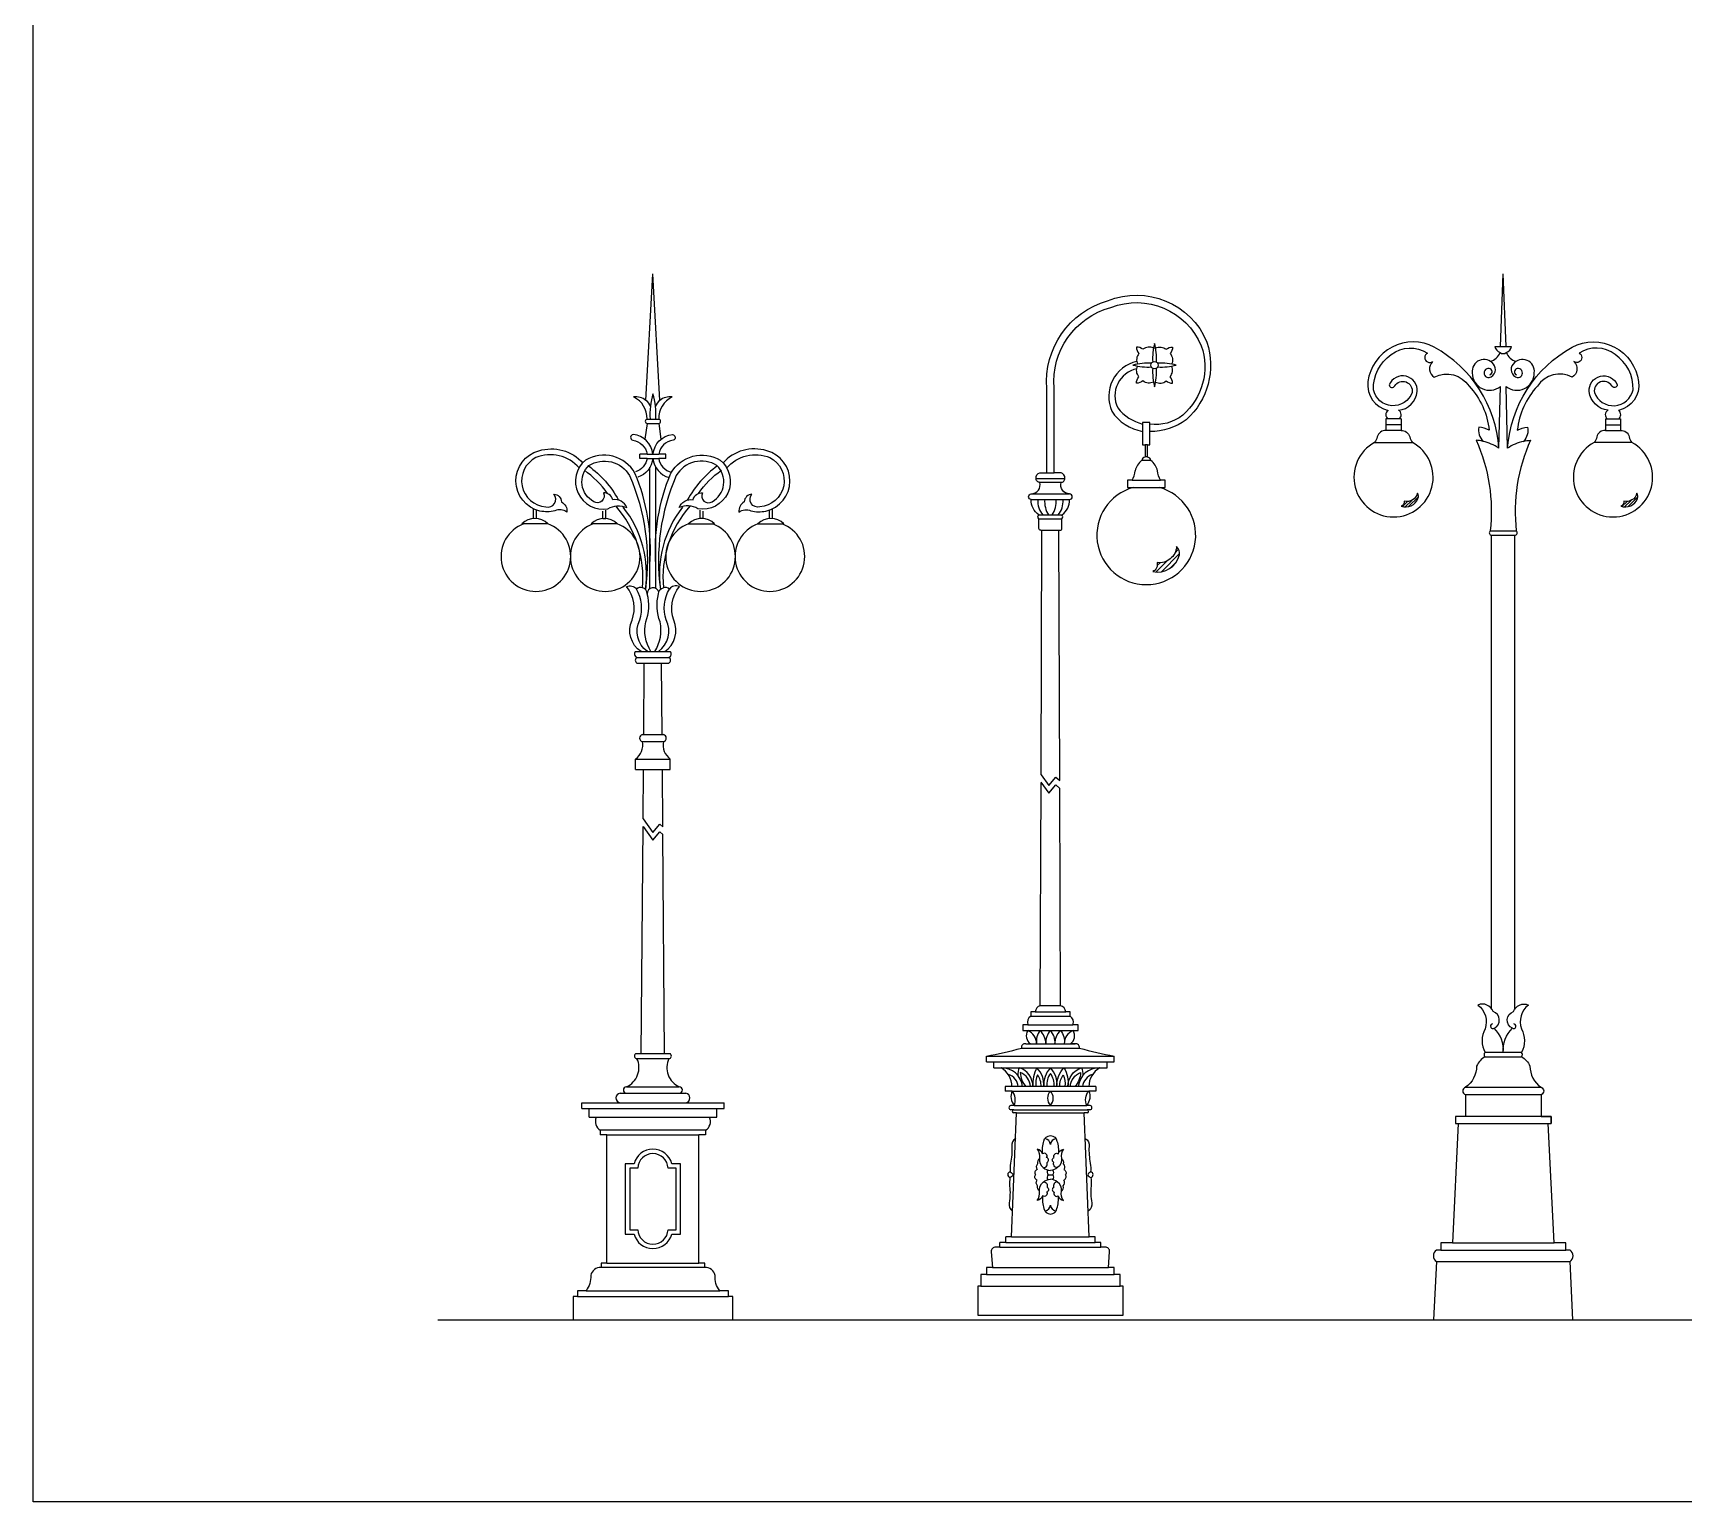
# Model space of a CAD drawing. Header units: millimetres. Extents: x 0.8 to 22.3, y 11.9 to 23.2.
# Drawn here: x 0.77 to 6.45, y 11.94 to 17 of the extents above; entities that cross this region are included whole.
import ezdxf

# ---------------------------------------------------------------- set-up
doc = ezdxf.new("R2010")
doc.units = ezdxf.units.MM

msp = doc.modelspace()

# ---------------------------------------------------------------- hatches: boundary and pattern name
h = msp.add_hatch()
h.set_pattern_fill('ANSI31', color=256, scale=0.06, style=0)
h.set_pattern_definition([(45, (66.513726, 52.7464885), (-0.00530330086, 0.00530330086), [])])
h.paths.add_polyline_path([(5.5347, 15.3947, 0.265147), (5.5327, 15.4125, -0.425293), (5.4871, 15.3855, -0.372489), (5.4769, 15.3681, 0.41486)])
h = msp.add_hatch()
h.set_pattern_fill('ANSI31', color=256, scale=0.06, style=0)
h.set_pattern_definition([(45, (67.269587, 52.7464885), (-0.00530330086, 0.00530330086), [])])
h.paths.add_polyline_path([(6.2906, 15.3947, 0.265147), (6.2886, 15.4125, -0.425293), (6.243, 15.3855, -0.372489), (6.2327, 15.3681, 0.41486)])
h = msp.add_hatch()
h.set_pattern_fill('ANSI31', color=256, scale=0.1, style=0)
h.set_pattern_definition([(45, (104.127482, 77.866782), (-0.0088388348, 0.0088388348), [])])
h.paths.add_polyline_path([(4.6362, 15.1736, -0.367234), (4.6214, 15.1427, 0.405419), (4.7134, 15.2005, 0.266508), (4.7033, 15.2286, -0.433035)])

# ---------------------------------------------------------------- linework, layer by layer
for p, q in [((2.8761, 15.7321), (2.9001, 16.1676)), ((2.9241, 15.7321), (2.9001, 16.1676)), ((5.8183, 15.9176), (5.8283, 16.1676)), ((5.8383, 15.9176), (5.8283, 16.1676)), ((5.7995, 15.9176), (5.8183, 15.9176)), ((5.8183, 15.9176), (5.8383, 15.9176)), ((5.8383, 15.9176), (5.8571, 15.9176)), ((5.8133, 15.5676), (5.8185, 15.7798)), ((5.8433, 15.5676), (5.8381, 15.7798)), ((2.8801, 15.6526), (2.8723, 15.5982)), ((2.8801, 15.6676), (2.9201, 15.6676)), ((2.8801, 15.6526), (2.9201, 15.6526)), ((2.9201, 15.6526), (2.9279, 15.5982)), ((4.6116, 15.6559), (4.5862, 15.6559)), ((4.5862, 15.6559), (4.5862, 15.5788)), ((4.6116, 15.5788), (4.6116, 15.6559)), ((5.4763, 15.6682), (5.4244, 15.6682)), ((5.4763, 15.6482), (5.4244, 15.6482)), ((6.1803, 15.6682), (6.2321, 15.6682)), ((6.1803, 15.6482), (6.2321, 15.6482)), ((4.5862, 15.5788), (4.5951, 15.5788)), ((4.6031, 15.5788), (4.5951, 15.5788)), ((4.5951, 15.5788), (4.5951, 15.5372)), ((4.6031, 15.5372), (4.6031, 15.5788)), ((4.6031, 15.5788), (4.6116, 15.5788)), ((5.3854, 15.5872), (5.5154, 15.5872)), ((5.4763, 15.6282), (5.4244, 15.6282)), ((6.2712, 15.5872), (6.1412, 15.5872)), ((6.1803, 15.6282), (6.2321, 15.6282)), ((2.8551, 15.5321), (2.8551, 15.5471)), ((2.8798, 15.5471), (2.8551, 15.5471)), ((2.8798, 15.5321), (2.8551, 15.5321)), ((2.8798, 15.5471), (2.9205, 15.5471)), ((2.8798, 15.5321), (2.9204, 15.5321)), ((2.9003, 15.5471), (2.8999, 15.5471)), ((2.9451, 15.5321), (2.9204, 15.5321)), ((2.9451, 15.5471), (2.9205, 15.5471)), ((2.9451, 15.5321), (2.9451, 15.5471)), ((4.615, 15.5252), (4.5831, 15.5252)), ((4.6031, 15.5372), (4.5951, 15.5372)), ((2.8901, 15.0839), (2.8901, 15.5019)), ((2.9101, 15.0847), (2.9101, 15.5016)), ((4.2558, 15.4829), (4.2822, 15.4829)), ((4.203, 15.4103), (4.335, 15.4103)), ((4.2194, 15.4631), (4.3186, 15.4631)), ((4.3054, 15.4499), (4.2326, 15.4499)), ((4.5501, 15.4572), (4.5341, 15.4572)), ((4.5341, 15.4572), (4.5341, 15.4322)), ((4.5341, 15.4322), (4.5541, 15.4322)), ((4.5501, 15.4572), (4.648, 15.4572)), ((4.5541, 15.4322), (4.6441, 15.4322)), ((2.4887, 15.3249), (2.4887, 15.3592)), ((2.4987, 15.3249), (2.4987, 15.355)), ((2.7275, 15.3251), (2.7275, 15.3513)), ((2.7375, 15.3251), (2.7375, 15.3539)), ((3.0627, 15.3251), (3.0627, 15.3539)), ((3.0727, 15.3251), (3.0727, 15.3513)), ((3.3015, 15.3249), (3.3015, 15.355)), ((3.3115, 15.3249), (3.3115, 15.3592)), ((4.203, 15.3905), (4.335, 15.3905)), ((2.5387, 15.3071), (2.4487, 15.3071)), ((2.7775, 15.3071), (2.6875, 15.3071)), ((2.7275, 15.3251), (2.7375, 15.3251)), ((3.0227, 15.3071), (3.1127, 15.3071)), ((3.0727, 15.3251), (3.0627, 15.3251)), ((3.2615, 15.3071), (3.3515, 15.3071)), ((4.2294, 15.3377), (4.3086, 15.3377)), ((4.2294, 15.3245), (4.3086, 15.3245)), ((4.236, 15.2849), (4.2397, 15.2849)), ((4.2367, 14.4435), (4.2397, 15.2849)), ((4.2397, 15.2849), (4.2983, 15.2849)), ((4.2983, 15.2849), (4.302, 15.2849)), ((4.3013, 14.4231), (4.2983, 15.2849)), ((5.7833, 15.2826), (5.8733, 15.2826)), ((5.7883, 15.2676), (5.8683, 15.2676)), ((5.7883, 13.6374), (5.7883, 15.2676)), ((5.8683, 13.6374), (5.8683, 15.2676)), ((2.8401, 14.8676), (2.8593, 14.8676)), ((2.8451, 14.8476), (2.9551, 14.8476)), ((2.8593, 14.8676), (2.9409, 14.8676)), ((2.9409, 14.8676), (2.9601, 14.8676)), ((2.8451, 14.8276), (2.8751, 14.8276)), ((2.8683, 14.5816), (2.8701, 14.8276)), ((2.8751, 14.8276), (2.9251, 14.8276)), ((2.9251, 14.8276), (2.9551, 14.8276)), ((2.9319, 14.5816), (2.9301, 14.8276)), ((2.8641, 14.5816), (2.9361, 14.5816)), ((2.8641, 14.5576), (2.9361, 14.5576)), ((2.8401, 14.4616), (2.8401, 14.4976)), ((2.8401, 14.4976), (2.9601, 14.4976)), ((2.9601, 14.4616), (2.9601, 14.4976)), ((2.8401, 14.4616), (2.8674, 14.4616)), ((2.8662, 14.2918), (2.8674, 14.4616)), ((2.8674, 14.4616), (2.9328, 14.4616)), ((2.9328, 14.4616), (2.9601, 14.4616)), ((2.9342, 14.2645), (2.9328, 14.4616)), ((4.234, 13.6479), (4.2366, 14.4173)), ((4.304, 13.6479), (4.3014, 14.3967)), ((2.8602, 13.4827), (2.866, 14.2658)), ((2.94, 13.4827), (2.9344, 14.2381)), ((4.3043, 13.6479), (4.2339, 13.6479)), ((4.2015, 13.6129), (4.3365, 13.6129)), ((4.2165, 13.6279), (4.3215, 13.6279)), ((4.1908, 13.5629), (4.3471, 13.5629)), ((4.1915, 13.5829), (4.3465, 13.5829)), ((4.049, 13.4549), (4.049, 13.4749)), ((4.049, 13.4749), (4.489, 13.4749)), ((4.169, 13.5027), (4.369, 13.5027)), ((4.184, 13.5177), (4.2, 13.5177)), ((4.184, 13.5177), (4.354, 13.5177)), ((4.354, 13.5177), (4.338, 13.5177)), ((4.489, 13.4549), (4.489, 13.4749)), ((5.8908, 13.4876), (5.7658, 13.4876)), ((2.8451, 13.4662), (2.9551, 13.4662)), ((4.049, 13.4549), (4.074, 13.4549)), ((4.074, 13.4349), (4.074, 13.4549)), ((4.074, 13.4549), (4.464, 13.4549)), ((4.074, 13.4349), (4.099, 13.4349)), ((4.099, 13.4349), (4.439, 13.4349)), ((4.439, 13.4349), (4.464, 13.4349)), ((4.464, 13.4349), (4.464, 13.4549)), ((4.464, 13.4549), (4.489, 13.4549)), ((5.7658, 13.4726), (5.8908, 13.4726)), ((2.8091, 13.3696), (2.9911, 13.3696)), ((4.1127, 13.3699), (4.1127, 13.3549)), ((4.1366, 13.3699), (4.1127, 13.3699)), ((4.4013, 13.3699), (4.1366, 13.3699)), ((4.4253, 13.3699), (4.4013, 13.3699)), ((4.4253, 13.3699), (4.4253, 13.3549)), ((5.6983, 13.3676), (5.9583, 13.3676)), ((2.6551, 13.2946), (2.6551, 13.3146)), ((2.6551, 13.3146), (2.7871, 13.3146)), ((2.7871, 13.3476), (3.0131, 13.3476)), ((2.7871, 13.3146), (3.0131, 13.3146)), ((3.0131, 13.3146), (3.1451, 13.3146)), ((3.1451, 13.2946), (3.1451, 13.3146)), ((4.137, 13.3549), (4.1127, 13.3549)), ((4.1441, 13.3049), (4.1327, 13.3049)), ((4.137, 13.3549), (4.4009, 13.3549)), ((4.1441, 13.3049), (4.3938, 13.3049)), ((4.4053, 13.3049), (4.3938, 13.3049)), ((4.4253, 13.3549), (4.4009, 13.3549)), ((5.6983, 13.3426), (5.9583, 13.3426)), ((2.6551, 13.2946), (2.6801, 13.2946)), ((2.6801, 13.2646), (2.6801, 13.2946)), ((2.6801, 13.2946), (3.1201, 13.2946)), ((2.6801, 13.2646), (2.7051, 13.2646)), ((2.7051, 13.2646), (3.0951, 13.2646)), ((3.0951, 13.2646), (3.1201, 13.2646)), ((3.1201, 13.2646), (3.1201, 13.2946)), ((3.1201, 13.2946), (3.1451, 13.2946)), ((4.1427, 13.2899), (4.1327, 13.2899)), ((4.1353, 12.8529), (4.1527, 13.2799)), ((4.1427, 13.2899), (4.3953, 13.2899)), ((4.1527, 13.2799), (4.1427, 13.2799)), ((4.1527, 13.2799), (4.3853, 13.2799)), ((4.3953, 13.2799), (4.3853, 13.2799)), ((4.4027, 12.8529), (4.3853, 13.2799)), ((4.4053, 13.2899), (4.3953, 13.2899)), ((5.6983, 13.2676), (5.6633, 13.2676)), ((5.9583, 13.2676), (5.6983, 13.2676)), ((2.7188, 13.2196), (2.7188, 13.2046)), ((3.0814, 13.2196), (2.7188, 13.2196)), ((2.7414, 13.2046), (2.7188, 13.2046)), ((2.7414, 12.7626), (2.7414, 13.2046)), ((2.7414, 13.2046), (3.0588, 13.2046)), ((3.0814, 13.2046), (3.0588, 13.2046)), ((3.0588, 12.7626), (3.0588, 13.2046)), ((3.0814, 13.2196), (3.0814, 13.2046)), ((5.6733, 13.2426), (5.9833, 13.2426)), ((5.9833, 13.2426), (5.9933, 13.2426)), ((6.0033, 12.8326), (5.9833, 13.2426)), ((4.2616, 13.0664), (4.2763, 13.0664)), ((4.1153, 12.8329), (4.1153, 12.8529)), ((4.1353, 12.8529), (4.1153, 12.8529)), ((4.1353, 12.8529), (4.4027, 12.8529)), ((4.4227, 12.8529), (4.4027, 12.8529)), ((4.4227, 12.8329), (4.4227, 12.8529)), ((4.0653, 12.8016), (4.069, 12.7479)), ((4.0953, 12.8179), (4.0803, 12.8179)), ((4.0953, 12.8179), (4.0953, 12.8329)), ((4.1153, 12.8329), (4.0953, 12.8329)), ((4.0953, 12.8179), (4.4427, 12.8179)), ((4.1153, 12.8329), (4.4227, 12.8329)), ((4.4427, 12.8329), (4.4227, 12.8329)), ((4.4427, 12.8179), (4.4427, 12.8329)), ((4.4577, 12.8179), (4.4427, 12.8179)), ((4.469, 12.7479), (4.4726, 12.8016)), ((5.6133, 12.8076), (5.5983, 12.8076)), ((5.6133, 12.8326), (5.6133, 12.8076)), ((5.6533, 12.8326), (5.6133, 12.8326)), ((5.6133, 12.8076), (6.0433, 12.8076)), ((5.6533, 12.8326), (6.0033, 12.8326)), ((6.0433, 12.8326), (6.0033, 12.8326)), ((6.0433, 12.8076), (6.0433, 12.8326)), ((6.0583, 12.8076), (6.0433, 12.8076)), ((3.0788, 12.7476), (2.7214, 12.7476)), ((2.7414, 12.7626), (3.0588, 12.7626)), ((4.049, 12.7479), (4.049, 12.7229)), ((4.069, 12.7479), (4.049, 12.7479)), ((4.069, 12.7479), (4.469, 12.7479)), ((4.489, 12.7479), (4.469, 12.7479)), ((4.489, 12.7229), (4.489, 12.7479)), ((5.5983, 12.7676), (5.5883, 12.5676)), ((5.5983, 12.7676), (6.0583, 12.7676)), ((6.0683, 12.5676), (6.0583, 12.7676)), ((4.029, 12.6829), (4.019, 12.6829)), ((4.019, 12.6829), (4.019, 12.5829)), ((4.049, 12.7229), (4.029, 12.7229)), ((4.029, 12.7229), (4.029, 12.6829)), ((4.029, 12.6829), (4.509, 12.6829)), ((4.049, 12.7229), (4.489, 12.7229)), ((4.509, 12.7229), (4.489, 12.7229)), ((4.509, 12.6829), (4.509, 12.7229)), ((4.519, 12.6829), (4.509, 12.6829)), ((4.519, 12.5829), (4.519, 12.6829)), ((2.6401, 12.6476), (3.1601, 12.6476)), ((2.6701, 12.6676), (3.1301, 12.6676)), ((2.1594, 12.5676), (12.5953, 12.5676)), ((4.019, 12.5829), (4.519, 12.5829)), ((5.5883, 12.5676), (6.0683, 12.5676))]:
    msp.add_line(p, q)
for points in [[(4.2565, 15.4829), (4.2565, 15.7729, -0.357375), (4.466, 16.0747, -0.412178), (4.8081, 15.9323, -0.296502), (4.7369, 15.6653, -0.163859), (4.6116, 15.625)], [(4.2815, 15.4829), (4.2815, 15.774, -0.362924), (4.4767, 16.0515, -0.410153), (4.7885, 15.9198, -0.307726), (4.7244, 15.6813, -0.203297), (4.6116, 15.65)], [(5.8133, 15.5676, 0.25487), (5.5909, 15.915, 0.523762), (5.3624, 15.7965, 0.390988), (5.4318, 15.6973)], [(5.8433, 15.5676, -0.25487), (6.0657, 15.915, -0.523762), (6.2942, 15.7965, -0.390988), (6.2248, 15.6973)], [(4.5663, 15.8663, 0.471947), (4.4803, 15.6946, 0.206058), (4.5862, 15.6255)], [(4.6239, 15.9116, 0.300502), (4.5877, 15.9078, 0.173553), (4.5653, 15.9156, 0.171882), (4.5737, 15.8932, 0.299873), (4.5693, 15.857)], [(4.6311, 15.9116, -0.300502), (4.6674, 15.9078, -0.173553), (4.6897, 15.9156, -0.171882), (4.6813, 15.8932, -0.299873), (4.6858, 15.857)], [(5.4672, 15.6982, 0.357429), (5.5323, 15.7621, 0.851956), (5.4354, 15.7856, 0.784108), (5.4545, 15.7822, -0.820717), (5.5144, 15.7595, -0.755743), (5.3814, 15.7685, -0.26125), (5.4429, 15.89, -0.313232), (5.5674, 15.895, 1.07661), (5.5849, 15.8655, 0.49352), (5.5909, 15.812, -0.384381), (5.7109, 15.781, -0.161204), (5.7799, 15.6291, 0.082308), (5.7446, 15.6401, 0.250428), (5.7587, 15.591)], [(6.1894, 15.6982, -0.357429), (6.1242, 15.7621, -0.851956), (6.2211, 15.7856, -0.784108), (6.202, 15.7822, 0.820717), (6.1422, 15.7595, 0.755743), (6.2752, 15.7685, 0.26125), (6.2137, 15.89, 0.313232), (6.0892, 15.895, -1.07661), (6.0717, 15.8655, -0.49352), (6.0657, 15.812, 0.384381), (5.9457, 15.781, 0.161204), (5.8767, 15.6291, -0.082308), (5.9119, 15.6401, -0.250428), (5.8978, 15.591)], [(4.5663, 15.8408, 0.485569), (4.5006, 15.7062, 0.166441), (4.5862, 15.6506)], [(4.6239, 15.7951, -0.300502), (4.5877, 15.7989, -0.173553), (4.5653, 15.7911, -0.171882), (4.5737, 15.8135, -0.299873), (4.5693, 15.8498)], [(4.6311, 15.7951, 0.300502), (4.6674, 15.7989, 0.173553), (4.6897, 15.7911, 0.171882), (4.6813, 15.8135, 0.299873), (4.6858, 15.8498)], [(5.4244, 15.6682), (5.4244, 15.6482), (5.4244, 15.6282, 0.375024), (5.3945, 15.6066, -0.106332), (5.3854, 15.5872)], [(5.4763, 15.6682), (5.4763, 15.6482), (5.4763, 15.6282, -0.375024), (5.5062, 15.6066, 0.106332), (5.5154, 15.5872)], [(6.1803, 15.6682), (6.1803, 15.6482), (6.1803, 15.6282, 0.375024), (6.1504, 15.6066, -0.106332), (6.1412, 15.5872)], [(6.2321, 15.6682), (6.2321, 15.6482), (6.2321, 15.6282, -0.375024), (6.2621, 15.6066, 0.106332), (6.2712, 15.5872)], [(2.8999, 15.5471, 0.355358), (2.8326, 15.6146, 0.823348), (2.8305, 15.5947, -0.345101), (2.8798, 15.5471)], [(2.9003, 15.5471, -0.355358), (2.9676, 15.6146, -0.823348), (2.9697, 15.5947, 0.345101), (2.9205, 15.5471)], [(5.7587, 15.591, 0.06331), (5.7346, 15.5949, -0.135616), (5.7833, 15.2826)], [(5.8978, 15.591, -0.06331), (5.922, 15.5949, 0.135616), (5.8733, 15.2826)], [(2.6461, 15.4994, 0.325313), (2.4972, 15.535, 0.764479), (2.5315, 15.366, 0.765262), (2.559, 15.4087, -0.40183), (2.5854, 15.3826, -0.308627), (2.604, 15.3476, 0.277061), (2.5625, 15.352, -0.12553), (2.5112, 15.3513, -0.784132), (2.5077, 15.5585, -0.300442), (2.659, 15.5157)], [(2.8901, 15.1664, 0.116452), (2.8383, 15.4819, 0.415438), (2.6683, 15.5266, 0.768848), (2.7454, 15.3588, -0.261843), (2.8098, 15.363, 0.350212), (2.7616, 15.3903, 0.381341), (2.7296, 15.4135, -0.7674), (2.6962, 15.3834, -0.504166), (2.6795, 15.508, -0.422011), (2.8199, 15.4731, -0.137217), (2.8743, 15.0815, -0.137217)], [(2.8798, 15.5321, -0.295444), (2.8405, 15.4862)], [(2.8999, 15.5321, -0.297409), (2.8482, 15.4676)], [(2.9003, 15.5321, 0.311679), (2.9558, 15.4665, 0.311679)], [(2.9101, 15.1664, -0.116452), (2.9619, 15.4819, -0.415438), (3.1319, 15.5266, -0.768848), (3.0549, 15.3588, 0.261843), (2.9905, 15.363, -0.350212), (3.0386, 15.3903, -0.381341), (3.0706, 15.4135, 0.7674), (3.104, 15.3834, 0.504166), (3.1207, 15.508, 0.422011), (2.9804, 15.4731, 0.137217), (2.926, 15.0815, 0.137217)], [(2.9204, 15.5321, 0.316739), (2.9639, 15.4851, 0.316739)], [(3.1542, 15.4994, -0.325313), (3.303, 15.535, -0.764479), (3.2687, 15.366, -0.765262), (3.2412, 15.4087, 0.40183), (3.2148, 15.3826, 0.308627), (3.1963, 15.3476, -0.277061), (3.2377, 15.352, 0.12553), (3.289, 15.3513, 0.784132), (3.2925, 15.5585, 0.300442), (3.1412, 15.5157)], [(4.6441, 15.4322), (4.6641, 15.4322), (4.6641, 15.4572), (4.648, 15.4572, -0.099391), (4.6373, 15.4895, 0.182407), (4.615, 15.5252)], [(2.7436, 15.4115, 0.082221), (2.6641, 15.4916, 0.082221)], [(2.6779, 15.5066, -0.11357), (2.7818, 15.3888)], [(3.1224, 15.5066, 0.11357), (3.0185, 15.3888)], [(3.0566, 15.4115, -0.082221), (3.1361, 15.4916, -0.082221)], [(4.236, 15.2849, -0.414214), (4.2294, 15.2915), (4.2294, 15.3245, -0.505837), (4.2294, 15.3377, -0.259488), (4.203, 15.3905, -0.904869), (4.203, 15.4103, 0.482375), (4.2326, 15.4499, -0.423883), (4.2194, 15.4631, -0.347425), (4.2326, 15.4829), (4.2558, 15.4829)], [(4.302, 15.2849, 0.414214), (4.3086, 15.2915), (4.3086, 15.3245, 0.505837), (4.3086, 15.3377, 0.259488), (4.335, 15.3905, 0.904869), (4.335, 15.4103, -0.482375), (4.3054, 15.4499, 0.423883), (4.3186, 15.4631, 0.347425), (4.3054, 15.4829), (4.2822, 15.4829)], [(2.8593, 14.8676, -0.365938), (2.8282, 14.9753, 0.266545), (2.8088, 15.0909, -0.357114), (2.8434, 15.0827)], [(2.8811, 14.8676, -0.37004), (2.8546, 14.9764, 0.212257), (2.8434, 15.0827)], [(2.8935, 14.8676, -0.193724), (2.8753, 14.9698, 0.15894), (2.8807, 15.0661, 0.333028), (2.8641, 15.0874, 0.333028)], [(2.9067, 14.8676, 0.193724), (2.9249, 14.9698, -0.15894), (2.9195, 15.0661, -0.333028), (2.9362, 15.0874, -0.333028)], [(2.9191, 14.8676, 0.37004), (2.9456, 14.9764, -0.212257), (2.9568, 15.0827)], [(2.9409, 14.8676, 0.365938), (2.972, 14.9753, -0.266545), (2.9914, 15.0909, 0.357114), (2.9568, 15.0827)], [(4.2339, 13.6479, 0.32529), (4.2165, 13.6279), (4.2015, 13.6279), (4.2015, 13.6129, 0.363379), (4.1915, 13.5829), (4.174, 13.5829), (4.174, 13.5629), (4.1908, 13.5629)], [(4.3471, 13.5629), (4.364, 13.5629), (4.364, 13.5829), (4.3465, 13.5829, 0.363379), (4.3365, 13.6129), (4.3365, 13.6279), (4.3215, 13.6279, 0.32529), (4.3041, 13.6479)], [(5.8283, 13.4876, 0.225699), (5.7968, 13.571, 0.688052), (5.793, 13.6281, 0.439427), (5.7413, 13.6509, -0.319505), (5.7659, 13.5687, 0.258355), (5.7658, 13.4876)], [(5.8283, 13.4876, -0.225699), (5.8598, 13.571, -0.688052), (5.8636, 13.6281, -0.439427), (5.9152, 13.6509, 0.319505), (5.8907, 13.5687, -0.258355), (5.8908, 13.4876)], [(4.2532, 13.5177, 0.192252), (4.234, 13.5629, 0.22286), (4.2211, 13.5177)], [(4.2847, 13.5177, -0.192252), (4.3039, 13.5629, -0.22286), (4.3168, 13.5177)], [(2.9551, 13.4662, 0.6541), (2.9606, 13.4827), (2.8396, 13.4827, 0.6541), (2.8451, 13.4662)], [(4.2089, 13.3699, 0.325443), (4.1616, 13.4349, 0.090885), (4.1569, 13.4085)], [(4.2002, 13.37, 0.299778), (4.1651, 13.4184, 0.173189), (4.1845, 13.3699)], [(4.2465, 13.3699, 0.204497), (4.2225, 13.4349, 0.162024), (4.2089, 13.3699)], [(4.2914, 13.3699, -0.204497), (4.3154, 13.4349, -0.162024), (4.329, 13.3699)], [(4.329, 13.3699, -0.325443), (4.3764, 13.4349, -0.090885), (4.381, 13.4085)], [(4.3377, 13.37, -0.299778), (4.3728, 13.4184, -0.173189), (4.3534, 13.3699)], [(5.7658, 13.4726, 0.159511), (5.7366, 13.4406, -0.239788), (5.6983, 13.3676, 0.752723), (5.6983, 13.3426), (5.6983, 13.2676), (5.6633, 13.2676), (5.6633, 13.2426), (5.6733, 13.2426), (5.6533, 12.8326)], [(5.8908, 13.4726, -0.159511), (5.92, 13.4406, 0.239788), (5.9583, 13.3676, -0.752723), (5.9583, 13.3426), (5.9583, 13.2676), (5.9933, 13.2676), (5.9933, 13.2426), (5.9933, 13.2676), (5.9583, 13.2676)], [(4.2365, 13.3703, 0.174298), (4.2246, 13.4109, 0.137691), (4.2189, 13.3708)], [(4.3014, 13.3703, -0.174298), (4.3134, 13.4109, -0.137691), (4.319, 13.3708)], [(4.1494, 13.1914, 0.312292), (4.1358, 13.1636, -0.066821), (4.1315, 13.106, 0.055212), (4.1304, 13.0765, -0.2241), (4.1403, 13.0665, -0.2241), (4.1297, 13.0572, 0.055212), (4.1286, 13.0277, -0.06687), (4.1269, 12.97, 0.312292), (4.1385, 12.9414)], [(4.2422, 13.1385, -0.116925), (4.2464, 13.1824, -0.367407), (4.269, 13.2014, -0.367407), (4.2915, 13.1824, -0.116925), (4.2957, 13.1385)], [(4.3885, 13.1914, -0.312292), (4.4021, 13.1636, 0.066821), (4.4064, 13.106, -0.055212), (4.4075, 13.0765, 0.2241), (4.3976, 13.0665, 0.2241), (4.4082, 13.0572, -0.055212), (4.4093, 13.0277, 0.06687), (4.411, 12.97, -0.312292), (4.3994, 12.9414)], [(4.2238, 13.1549, -0.196506), (4.2311, 13.123, 0.271403), (4.2445, 13.0911, 0.15739), (4.269, 13.0814)], [(4.2453, 13.0905, 0.520952), (4.2572, 13.1093, 0.700805), (4.256, 13.126, 0.826198), (4.2422, 13.1385, 0.279523), (4.2238, 13.1549)], [(4.3141, 13.1549, 0.196506), (4.3068, 13.123, -0.271403), (4.2935, 13.0911, -0.15739), (4.269, 13.0814)], [(4.2927, 13.0905, -0.520952), (4.2807, 13.1093, -0.700805), (4.2819, 13.126, -0.826198), (4.2957, 13.1385, -0.279523), (4.3141, 13.1549)], [(4.2311, 13.123, 0.291739), (4.225, 13.1045, 0.39045), (4.2229, 13.0848, 0.461373), (4.2171, 13.0664)], [(4.3068, 13.123, -0.291739), (4.3129, 13.1045, -0.39045), (4.315, 13.0848, -0.461373), (4.3208, 13.0664)], [(4.2311, 13.0097, -0.291739), (4.225, 13.0283, -0.39045), (4.2229, 13.0479, -0.461373), (4.2171, 13.0664)], [(4.2238, 12.9778, 0.196506), (4.2311, 13.0097, -0.271403), (4.2445, 13.0416, -0.15739), (4.269, 13.0514)], [(4.2453, 13.0423, -0.520952), (4.2572, 13.0235, -0.700805), (4.256, 13.0068, -0.826198), (4.2422, 12.9942, -0.279523), (4.2238, 12.9778)], [(4.3141, 12.9778, -0.196506), (4.3068, 13.0097, 0.271403), (4.2935, 13.0416, 0.15739), (4.269, 13.0514)], [(4.2927, 13.0423, 0.520952), (4.2807, 13.0235, 0.700805), (4.2819, 13.0068, 0.826198), (4.2957, 12.9942, 0.279523), (4.3141, 12.9778)], [(4.3068, 13.0097, 0.291739), (4.3129, 13.0283, 0.39045), (4.315, 13.0479, 0.461373), (4.3208, 13.0664)], [(4.2422, 12.9942, 0.116925), (4.2464, 12.9503, 0.367407), (4.269, 12.9314, 0.367407), (4.2915, 12.9503, 0.116925), (4.2957, 12.9942)], [(2.7414, 12.7626), (2.7214, 12.7626), (2.7214, 12.7476, 0.358237), (2.6858, 12.7203, -0.186167), (2.6701, 12.6676), (2.6401, 12.6676), (2.6401, 12.6476), (2.6251, 12.6476), (2.6251, 12.5676), (3.1751, 12.5676), (3.1751, 12.6476), (3.1601, 12.6476), (3.1601, 12.6676), (3.1301, 12.6676, -0.186167), (3.1144, 12.7203, 0.358237), (3.0788, 12.7476), (3.0788, 12.7626), (3.0588, 12.7626)]]:
    msp.add_lwpolyline(points, format="xyb")
for points in [[(5.4769, 15.3681, 0.41486), (5.5347, 15.3947, 0.265147), (5.5327, 15.4125, -0.425293), (5.4871, 15.3855, -0.372489)], [(6.2327, 15.3681, 0.41486), (6.2906, 15.3947, 0.265147), (6.2886, 15.4125, -0.425293), (6.243, 15.3855, -0.372489)], [(4.6214, 15.1427, 0.405419), (4.7134, 15.2005, 0.266508), (4.7033, 15.2286, -0.433035), (4.6362, 15.1736, -0.367234)], [(4.1441, 13.3049, 0.273875), (4.137, 13.3549, 0.273875)], [(4.269, 13.3049, 0.388422), (4.269, 13.3549, 0.388422)], [(4.3938, 13.3049, -0.273875), (4.4009, 13.3549, -0.273875)], [(2.9651, 12.8626), (2.9951, 12.8626), (2.9951, 13.1046), (2.9651, 13.1046, 0.769283), (2.8351, 13.1046), (2.8051, 13.1046), (2.8051, 12.8626), (2.8351, 12.8626, 0.769283)], [(2.9523, 12.8776), (2.9801, 12.8776), (2.9801, 13.0896), (2.9523, 13.0896, 0.957909), (2.8479, 13.0896), (2.8201, 13.0896), (2.8201, 12.8776), (2.8479, 12.8776, 0.957909)]]:
    msp.add_lwpolyline(points, format="xyb", close=True)
for points in [[(4.2367, 14.4435), (4.2633, 14.406), (4.2873, 14.4348), (4.3013, 14.4231)], [(4.2364, 14.4176), (4.2633, 14.3797), (4.2873, 14.4085), (4.3014, 14.3967)], [(2.8662, 14.2918), (2.8997, 14.2445), (2.9238, 14.2733), (2.9342, 14.2645)], [(2.866, 14.2658), (2.8997, 14.2182), (2.9238, 14.247), (2.9344, 14.2381)]]:
    msp.add_lwpolyline(points)
msp.add_circle((4.6275, 15.8534), 0.0125)
for centre, radius, start, end in [((4.8304, 15.876), 0.2095, 165.5413, 183.2518), ((4.4246, 15.876), 0.2095, 356.7482, 14.4587), ((5.762, 15.8321), 0.0409, 37.6737, 187.9354), ((5.7712, 15.9152), 0.0502, 284.6363, 338.1459), ((5.8283, 15.9241), 0.0295, 192.6804, 249.1502), ((5.8283, 15.9106), 0.0176, 233.353, 306.647), ((5.8283, 15.9241), 0.0295, 290.8498, 347.3196), ((5.8854, 15.9152), 0.0502, 201.8541, 255.3637), ((5.8946, 15.8321), 0.0409, 352.0646, 142.3263), ((4.6048, 15.6505), 0.2095, 86.7482, 104.4587), ((4.6048, 16.0563), 0.2095, 255.5413, 273.2518), ((4.8304, 15.8307), 0.2095, 176.7482, 194.4587), ((4.4246, 15.8307), 0.2095, 345.5413, 3.2518), ((4.6502, 15.6505), 0.2095, 75.5413, 93.2518), ((4.6502, 16.0563), 0.2095, 266.7482, 284.4587), ((5.7813, 15.8266), 0.0598, 180.1838, 308.5128), ((5.7778, 15.8262), 0.0157, 82.3222, 277.6778), ((5.7727, 15.8384), 0.0286, 284.6303, 40.772), ((5.7784, 15.8304), 0.0115, 291.1111, 82.3222), ((5.8753, 15.8266), 0.0598, 231.4872, 359.8162), ((5.8839, 15.8384), 0.0286, 139.228, 255.3697), ((5.8782, 15.8304), 0.0115, 97.6778, 248.8889), ((5.8788, 15.8262), 0.0157, 262.3222, 97.6778), ((3.1371, 15.6846), 0.2472, 163.5081, 183.9361), ((2.6631, 15.6846), 0.2472, 356.0639, 16.4919), ((2.8411, 15.6886), 0.0558, 51.2607, 97.5923), ((2.7979, 15.6699), 0.0822, 358.3914, 64.141), ((2.8557, 15.7014), 0.0369, 14.6604, 56.3598), ((2.9445, 15.7014), 0.0369, 123.6402, 165.3396), ((3.0023, 15.6699), 0.0822, 115.859, 181.6086), ((2.9591, 15.6886), 0.0558, 82.4077, 128.7393), ((5.4413, 15.6826), 0.0175, 122.907, 235.3759), ((5.4594, 15.6826), 0.0175, 304.6241, 63.5934), ((6.1972, 15.6826), 0.0175, 116.4066, 235.3759), ((6.2153, 15.6826), 0.0175, 304.6241, 57.093), ((2.8812, 15.6601), 0.00758, 98.4716, 261.5284), ((2.919, 15.6601), 0.00758, 278.4716, 81.5284), ((5.4504, 15.4672), 0.1364, 118.4527, 61.5473), ((5.7201, 15.4259), 0.1696, 56.6576, 76.8226), ((5.9365, 15.4259), 0.1696, 103.1774, 123.3424), ((6.2062, 15.4672), 0.1364, 118.4527, 61.5473), ((4.6193, 15.4779), 0.0596, 127.3752, 168.7252), ((4.5981, 15.5222), 0.0152, 101.4385, 168.6938), ((4.6, 15.5222), 0.0152, 11.3062, 78.5615), ((4.4749, 15.5001), 0.0866, 330.2492, 352.9535), ((4.5991, 15.268), 0.1702, 105.3327, 74.6673), ((2.4932, 15.1218), 0.3724, 354.6414, 41.5495), ((2.504, 15.1335), 0.3739, 351.9923, 38.1025), ((3.2962, 15.1335), 0.3739, 141.8975, 188.0077), ((3.307, 15.1218), 0.3724, 138.4505, 185.3586), ((4.2989, 15.385), 0.0737, 175.7104, 219.9275), ((4.333, 15.3836), 0.0841, 175.2965, 213.0567), ((4.2049, 15.3836), 0.0841, 326.9433, 4.7035), ((4.239, 15.385), 0.0737, 320.0725, 4.2896), ((2.4971, 15.1945), 0.12, 110.2813, 69.7187), ((2.4937, 15.26), 0.0652, 46.3185, 133.6815), ((2.7359, 15.1945), 0.12, 110.2813, 69.7187), ((2.7325, 15.26), 0.0652, 46.3185, 133.6815), ((3.0643, 15.1945), 0.12, 110.2813, 69.7187), ((3.0677, 15.26), 0.0652, 46.3185, 133.6815), ((3.3031, 15.1945), 0.12, 110.2813, 69.7187), ((3.3065, 15.26), 0.0652, 46.3185, 133.6815), ((5.7887, 15.2761), 0.00849, 129.7983, 267.0716), ((5.8679, 15.2761), 0.00849, 272.9284, 50.2017), ((2.8572, 15.0683), 0.0199, 69.9082, 133.6529), ((2.9008, 15.0669), 0.02, 13.3368, 182.4201), ((2.943, 15.0683), 0.0199, 46.3471, 110.0918), ((2.8492, 14.8592), 0.0123, 137.2605, 250.812), ((2.8506, 14.8376), 0.0114, 118.889, 241.111), ((2.9511, 14.8592), 0.0123, 289.188, 42.7395), ((2.9496, 14.8376), 0.0114, 298.889, 61.111), ((2.8063, 14.5459), 0.059, 304.9968, 11.4003), ((2.8662, 14.5696), 0.0122, 99.9225, 260.0775), ((2.9939, 14.5459), 0.059, 168.5997, 235.0032), ((2.934, 14.5696), 0.0122, 279.9225, 80.0775), ((4.22, 13.5452), 0.0341, 148.8478, 233.9518), ((4.1736, 13.5186), 0.0475, 358.9426, 68.7497), ((4.3102, 13.5231), 0.0573, 136.1089, 185.4791), ((4.2277, 13.5231), 0.0573, 354.5209, 43.8911), ((4.3643, 13.5186), 0.0475, 111.2503, 181.0574), ((4.3179, 13.5452), 0.0341, 306.0482, 31.1522), ((5.7927, 13.5781), 0.00819, 99.199, 299.4179), ((5.8638, 13.5781), 0.00819, 240.5821, 80.801), ((3.7214, 15.1606), 1.7173, 280.9954, 285.1061), ((4.1823, 13.5043), 0.0135, 83.0181, 186.9819), ((4.3556, 13.5043), 0.0135, 353.0181, 96.9819), ((4.8165, 15.1606), 1.7173, 254.8939, 259.0046), ((5.7716, 13.4801), 0.0095, 127.9013, 232.0987), ((5.8849, 13.4801), 0.0095, 307.9013, 52.0987), ((2.7803, 13.4353), 0.0718, 293.6664, 25.4549), ((3.0199, 13.4353), 0.0718, 154.5451, 246.3336), ((4.0619, 13.37), 0.0747, 359.8751, 60.2715), ((4.1008, 13.362), 0.0729, 6.191, 91.4773), ((4.3297, 13.3776), 0.0835, 136.6443, 185.2899), ((4.2083, 13.3776), 0.0835, 354.7101, 43.3557), ((4.4371, 13.362), 0.0729, 88.5227, 173.809), ((4.476, 13.37), 0.0747, 119.7285, 180.1249), ((2.8096, 13.3586), 0.011, 92.3231, 267.6769), ((2.9907, 13.3586), 0.011, 272.3231, 87.6769), ((4.1108, 13.3659), 0.0476, 4.789, 73.8906), ((4.3186, 13.3771), 0.0624, 142.657, 185.9693), ((4.2194, 13.3771), 0.0624, 354.0307, 37.343), ((4.4272, 13.3659), 0.0476, 106.1094, 175.211), ((2.7896, 13.3311), 0.0167, 98.5449, 261.4551), ((3.0106, 13.3311), 0.0167, 278.5449, 81.4551), ((4.1336, 13.2974), 0.00756, 97.0035, 262.9965), ((4.4043, 13.2974), 0.00756, 277.0035, 82.9965), ((2.7375, 13.2499), 0.0356, 155.5601, 238.3128), ((3.0627, 13.2499), 0.0356, 301.6872, 24.4399), ((4.1427, 13.2849), 0.005, 90.5512, 269.4488), ((4.3952, 13.2849), 0.005, 270.5512, 89.4488), ((4.246, 13.1685), 0.0231, 5.7009, 78.2696), ((4.2919, 13.1685), 0.0231, 101.7304, 174.2991), ((4.132, 13.0668), 0.00984, 98.979, 256.8425), ((4.2679, 13.0749), 0.0106, 132.514, 233.466), ((4.27, 13.0749), 0.0106, 306.534, 47.486), ((4.406, 13.0668), 0.00984, 283.1575, 81.021), ((4.2679, 13.0578), 0.0106, 126.534, 227.486), ((4.27, 13.0578), 0.0106, 312.514, 53.466), ((4.246, 12.9642), 0.0231, 281.7304, 354.2991), ((4.2919, 12.9642), 0.0231, 185.7009, 258.2696), ((4.0803, 12.8029), 0.015, 90, 184.7636), ((4.4577, 12.8029), 0.015, 355.2364, 90), ((5.6117, 12.7876), 0.0241, 123.9233, 236.0767), ((6.0448, 12.7876), 0.0241, 303.9233, 56.0767)]:
    msp.add_arc(centre, radius, start, end)
at = {"layer": 'DEFPOINTS'}
msp.add_lwpolyline([(0.7655, 23.2182), (22.3155, 23.2182), (22.3155, 11.9403), (0.7655, 11.9403)], close=True, dxfattribs=at)

doc.saveas('drawing.dxf')
